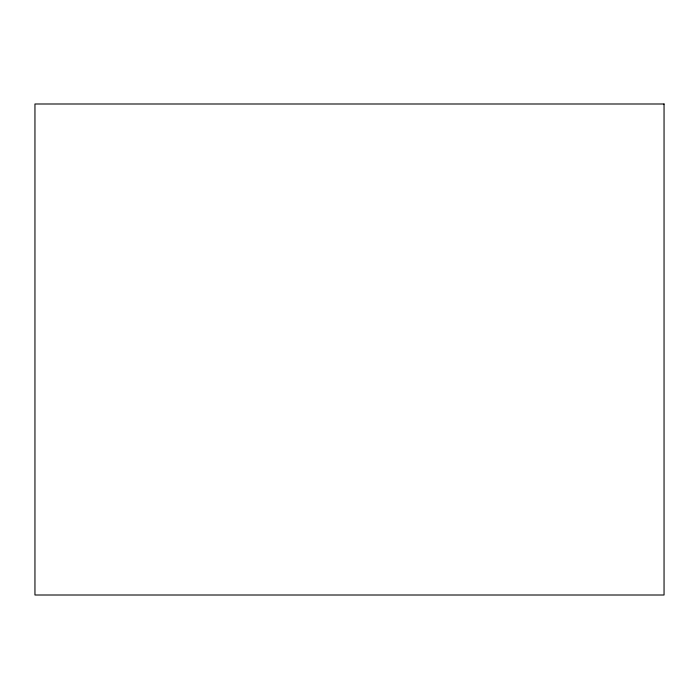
<?xml version="1.0" encoding="UTF-8"?>
<svg xmlns="http://www.w3.org/2000/svg" width="699" height="699" viewBox="0 0 699 699"><rect width="100%" height="100%" fill="white"/><g stroke="black" fill="none" stroke-linecap="round" stroke-linejoin="round"><path stroke-width="1.05" d="M664.05 103.994L34.95 103.994L34.95 595.006L664.05 595.006L664.05 103.994"/></g></svg>
